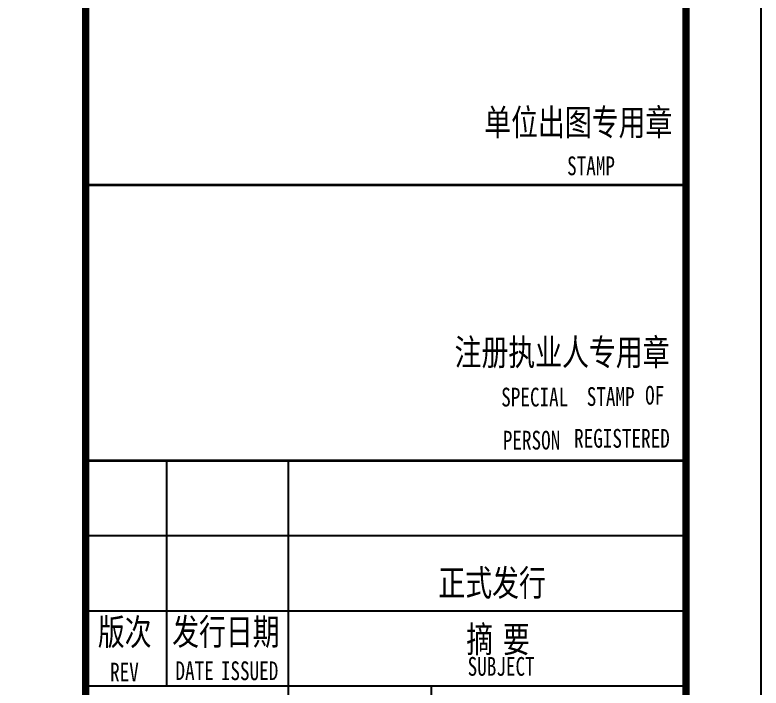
# Model space of a CAD drawing. Extents: x 30064 to 135164, y 17999 to 492668.
# Drawn here: x 104238 to 114181, y 217168 to 226136 of the extents above; entities that cross this region are included whole.
import ezdxf

# ---------------------------------------------------------------- set-up
doc = ezdxf.new("R2010")
doc.units = 0
doc.header["$LTSCALE"] = 1000
doc.header["$MEASUREMENT"] = 0
doc.layers.add('PUB_TITLE', color=7, linetype='Continuous')
doc.layers.add('TWT_TITLE', color=7, linetype='Continuous')
doc.styles.add('-宋体', font='', dxfattribs={"width": 0.8})
doc.styles.get('-宋体').set_extended_font_data('SimSun')

msp = doc.modelspace()

# ---------------------------------------------------------------- linework, layer by layer
for p, q in [((105180.8, 197198.5), (105180.8, 254598.5)), ((113157.1, 223870.3), (107205.2, 223870.3)), ((105180.8, 220198.9), (113180.8, 220198.9)), ((106262.2, 217198.9), (106262.2, 220198.9)), ((107880.8, 220198.9), (107880.8, 208198.9)), ((105180.8, 219198.9), (113180.8, 219198.9)), ((105180.8, 218198.9), (113180.8, 218198.9)), ((105180.8, 217198.9), (113180.8, 217198.9)), ((109785.3, 217198.9), (109785.3, 208169.4))]:
    msp.add_line(p, q)
at = {"const_width": 34}
for points in [[(105180.8, 223870.3), (113157.1, 223870.3)], [(105180.8, 220198.9), (113180.8, 220198.9)]]:
    msp.add_lwpolyline(points, dxfattribs=at)
at = {"layer": 'PUB_TITLE', "const_width": 100}
msp.add_lwpolyline([(105180.8, 254598.5), (113180.8, 254598.5), (113180.8, 197198.9), (105180.8, 197198.9)], close=True, dxfattribs=at)
at = {"layer": 'TWT_TITLE'}
msp.add_lwpolyline([(30080.8, 196198.9), (114180.8, 196198.9), (114180.8, 255598.9), (30080.8, 255598.9)], close=True, dxfattribs=at)
at = {"layer": 'TWT_TITLE', "const_width": 100}
msp.add_lwpolyline([(32580.8, 197198.9), (113180.8, 197198.9), (113180.8, 254598.9), (32580.8, 254598.9)], close=True, dxfattribs=at)

# ---------------------------------------------------------------- texts
at = {"style": '-宋体', "width": 0.75}
for s, height, p in [('单位出图专用章', 350, (110492.6, 224530.8)), ('STAMP', 250, (111595.9, 224000.9)), ('注册执业人专用章', 350, (110096.7, 221467.7)), ('SPECIAL', 250, (110718.1, 220920)), ('STAMP', 250, (111857.8, 220927.3)), ('OF', 250, (112635.7, 220944.7)), ('PERSON', 250, (110739.6, 220345.8)), ('REGISTERED', 250, (111688.9, 220370.4)), ('正式发行', 350, (109881.1, 218395.1)), ('发行日期', 350, (106333.7, 217743.2)), ('版次', 350, (105342.8, 217740)), ('摘', 350, (110252.7, 217643.1)), ('要', 350, (110740.8, 217643.1)), ('SUBJECT', 250, (110270.6, 217332)), ('REV', 250, (105506.1, 217256.1)), ('DATE', 250, (106377.6, 217275.1)), ('ISSUED', 250, (106982.2, 217273.4))]:
    msp.add_text(s, height=height, dxfattribs=at).set_placement(p)

doc.saveas('drawing.dxf')
